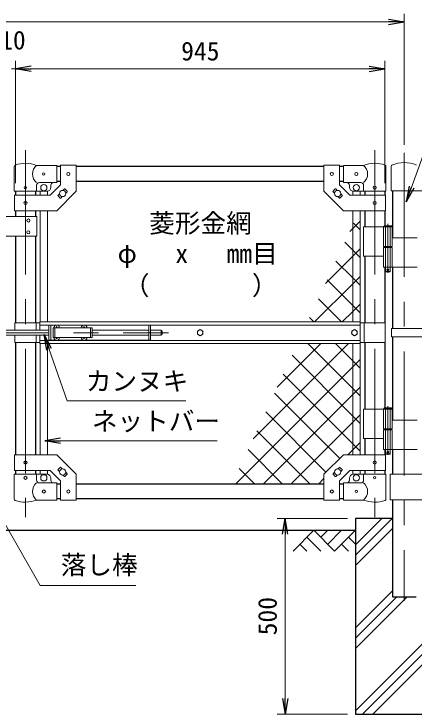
# Model space of a CAD drawing. Units: millimetres, scale not verified. Extents: x -4200 to 4200, y -2970 to 2970.
# Drawn here: x 1243 to 2267, y -1039 to 751 of the extents above; entities that cross this region are included whole.
import ezdxf
from ezdxf.enums import TextEntityAlignment as Align

# ---------------------------------------------------------------- set-up
doc = ezdxf.new("R2010")
doc.units = ezdxf.units.MM
doc.header["$LTSCALE"] = 10
doc.linetypes.add('DASHED', pattern=[7.5, 6, -1.5])
doc.linetypes.add('USER1', pattern=[50.8, 31.75, -6.35, 6.35, -6.35])
for name, color, linetype, lineweight in [('0-1_D-BMK', 2, 'USER1', 13), ('0-2_D-STR1', 1, 'Continuous', 25), ('0-3_D-STR3', 3, 'Continuous', 13), ('0-4_D-DCR-HCH', 7, 'Continuous', 13), ('0-5_D-BGD', 7, 'Continuous', 25), ('0-6_D-STR4', 7, 'Continuous', 25), ('0-7_D-STR-DIM', 7, 'Continuous', 13), ('0-A_D-STR2', 7, 'Continuous', 13), ('0-B_D-STR-TXT', 7, 'Continuous', 13)]:
    doc.layers.add(name, color=color, linetype=linetype, lineweight=lineweight)
doc.layers.add('0-8_0', color=7, linetype='Continuous')
doc.styles.add('ＭＳ ゴシック', font='')
doc.styles.get('ＭＳ ゴシック').set_extended_font_data('MS Gothic')

# ---------------------------------------------------------------- blocks, each defined once
blk = doc.blocks.new('_Open')
at = {"layer": '0-8_0'}
blk.add_line((-10, 1.667), (0, 0), dxfattribs=at)
blk.add_lwpolyline([(-10, -1.667), (0, 0), (-10, 0)], dxfattribs=at)

msp = doc.modelspace()

# ---------------------------------------------------------------- linework, layer by layer
at = {"layer": '0-1_D-BMK'}
for p, q in [((1272.39, 403.1), (1272.39, -535.29)), ((2166.59, 403.1), (2166.59, -535.29)), ((2241.99, 396.61), (2241.99, -749.21)), ((2200.15, 214.79), (2200.15, 89.9)), ((2196.52, 96.87), (2203.78, 96.87)), ((1014.52, -63.63), (1638.97, -63.63)), ((2200.15, -251.21), (2200.15, -376.1)), ((2196.52, -369.13), (2203.78, -369.13))]:
    msp.add_line(p, q, dxfattribs=at)
at = {"layer": '0-2_D-STR1'}
for p, q in [((1362.39, 361.37), (1352.39, 361.37)), ((2036.59, 361.37), (1402.39, 361.37)), ((2086.59, 361.37), (2076.59, 361.37)), ((1362.39, 323.37), (1352.39, 323.37)), ((2036.59, 323.37), (1402.39, 323.37)), ((2086.59, 323.37), (2076.59, 323.37)), ((1246.99, 298.37), (1246.99, 288.32)), ((1297.79, 298.37), (1297.79, 288.32)), ((2141.19, 298.37), (2141.19, 288.32)), ((2191.99, 298.37), (2191.99, 288.32)), ((2211.74, 299.07), (2211.74, 178.87)), ((1246.99, 248.32), (1246.99, 233.32)), ((1297.79, 248.32), (1297.79, 233.32)), ((2141.19, 248.32), (2141.19, 206.87)), ((2191.99, 248.32), (2191.99, 209.87)), ((1246.99, 183.32), (1246.99, -38.63)), ((1297.79, 183.32), (1297.79, -38.63)), ((2141.19, 131.87), (2141.19, -38.63)), ((2191.99, 103.87), (2191.99, -38.63)), ((2211.74, 103.87), (2211.74, -53.13)), ((1246.99, -88.63), (1246.99, -375.58)), ((1297.79, -88.63), (1297.79, -375.58)), ((2141.19, -88.63), (2141.19, -259.13)), ((2191.99, -88.63), (2191.99, -256.13)), ((2211.74, -74.13), (2211.74, -287.13)), ((2141.19, -334.13), (2141.19, -375.58)), ((2191.99, -362.13), (2191.99, -375.58)), ((2211.74, -362.13), (2211.74, -424.93)), ((1246.99, -415.58), (1246.99, -425.63)), ((1297.79, -415.58), (1297.79, -425.63)), ((2141.19, -415.58), (2141.19, -425.63)), ((2191.99, -415.58), (2191.99, -425.63)), ((1362.39, -450.63), (1352.39, -450.63)), ((2036.59, -450.63), (1402.39, -450.63)), ((2086.59, -450.63), (2076.59, -450.63)), ((1362.39, -488.63), (1352.39, -488.63)), ((2036.59, -488.63), (1402.39, -488.63)), ((2086.59, -488.63), (2076.59, -488.63)), ((2211.74, -490.93), (2211.74, -738.63)), ((2211.74, -738.63), (2272.24, -738.63))]:
    msp.add_line(p, q, dxfattribs=at)
at = {"layer": '0-3_D-STR3'}
for p, q in [((1243.84, 298.37), (1243.84, 362.06)), ((1352.39, 364.37), (1300.94, 364.37)), ((1352.39, 364.37), (1352.39, 320.37)), ((1362.39, 364.57), (1362.39, 314.89)), ((1362.39, 364.57), (1402.39, 364.57)), ((1402.39, 364.57), (1402.39, 298.32)), ((2036.59, 364.57), (2036.59, 298.32)), ((2076.59, 364.57), (2036.59, 364.57)), ((2076.59, 364.57), (2076.59, 314.89)), ((2086.59, 364.37), (2138.04, 364.37)), ((2086.59, 364.37), (2086.59, 320.37)), ((2195.14, 298.37), (2195.14, 362.06)), ((2208.59, 361.92), (2208.59, 299.07)), ((1300.94, 298.37), (1300.94, 313.37)), ((1352.39, 320.37), (1307.94, 320.37)), ((1335.82, 288.32), (1362.39, 314.89)), ((1337.39, 313.37), (1337.39, 308.37)), ((2103.16, 288.32), (2076.59, 314.89)), ((2086.59, 320.37), (2131.04, 320.37)), ((2101.59, 313.37), (2101.59, 308.37)), ((2138.04, 298.37), (2138.04, 313.37)), ((1243.84, 298.37), (1300.94, 298.37)), ((1244.69, 288.32), (1335.82, 288.32)), ((1244.69, 288.32), (1244.69, 248.32)), ((1300.94, 298.37), (1327.39, 298.37)), ((1309.89, 298.37), (1309.89, 288.32)), ((1328.89, 298.37), (1328.89, 288.32)), ((1355.72, 287.72), (1359.44, 291.44)), ((1368.27, 300.27), (1371.99, 303.98)), ((1373.4, 303.98), (1379.06, 298.33)), ((1375.34, 293.2), (1379.06, 296.91)), ((2065.58, 303.98), (2059.92, 298.33)), ((2063.64, 293.2), (2059.92, 296.91)), ((2070.71, 300.27), (2066.99, 303.98)), ((2083.26, 287.72), (2079.54, 291.44)), ((2194.29, 288.32), (2103.16, 288.32)), ((2110.09, 298.37), (2110.09, 288.32)), ((2138.04, 298.37), (2111.59, 298.37)), ((2129.09, 298.37), (2129.09, 288.32)), ((2195.14, 298.37), (2138.04, 298.37)), ((2194.29, 288.32), (2194.29, 248.32)), ((2208.59, 299.07), (2296.99, 299.07)), ((1355.72, 286.31), (1361.38, 280.65)), ((1362.79, 280.65), (1366.51, 284.37)), ((2076.19, 280.65), (2072.47, 284.37)), ((2083.26, 286.31), (2077.6, 280.65)), ((1301.39, 233.32), (1181.39, 233.32)), ((1301.39, 233.32), (1301.39, 183.32)), ((1309.89, 248.32), (1309.89, -36.13)), ((1328.89, 248.32), (1328.89, -36.13)), ((2110.09, 248.32), (2110.09, -36.13)), ((2129.09, 248.32), (2129.09, -36.13)), ((2138.04, 206.87), (2138.04, 131.87)), ((2138.04, 206.87), (2210.95, 206.87)), ((2189.35, 206.87), (2189.35, 156.87)), ((2210.15, 208.87), (2190.15, 208.87)), ((2191.15, 209.87), (2209.15, 209.87)), ((2210.15, 208.87), (2209.15, 209.87)), ((2210.15, 208.87), (2210.15, 206.87)), ((2210.95, 206.87), (2210.95, 156.87)), ((1301.39, 183.32), (1181.39, 183.32)), ((2210.95, 178.87), (2275.29, 178.87)), ((2189.35, 156.87), (2210.95, 156.87)), ((2189.35, 153.87), (2210.95, 153.87)), ((2189.35, 153.87), (2189.35, 103.87)), ((2189.65, 156.87), (2189.65, 153.87)), ((2189.65, 153.87), (2210.65, 153.87)), ((2210.65, 156.87), (2210.65, 153.87)), ((2210.95, 153.87), (2210.95, 103.87)), ((2138.04, 131.87), (2189.24, 131.87)), ((2189.35, 103.87), (2275.29, 103.87)), ((2194.15, 103.87), (2194.15, 92.87)), ((2195.15, 91.87), (2194.15, 92.87)), ((2195.15, 91.87), (2205.15, 91.87)), ((2205.15, 91.87), (2206.15, 92.87)), ((1245.39, -38.63), (1245.39, -57.13)), ((1245.39, -38.63), (1309.49, -38.63)), ((1299.39, -38.63), (1299.39, -57.13)), ((1309.49, -36.13), (2129.49, -36.13)), ((1309.49, -57.13), (1309.49, -36.13)), ((1309.49, -44.13), (2129.49, -44.13)), ((1332.64, -44.63), (1332.64, -82.63)), ((1332.64, -44.63), (1350.04, -44.63)), ((1337.14, -44.63), (1337.14, -82.63)), ((1343.14, -51.13), (1343.14, -76.13)), ((1343.14, -51.13), (1443.14, -51.13)), ((1350.79, -50.72), (1349.49, -50.74)), ((1349.49, -50.74), (1349.49, -51.13)), ((1352.25, -47.98), (1352.22, -49.28)), ((1352.25, -47.98), (1353.04, -47.98)), ((1353.04, -47.98), (1353.06, -49.28)), ((1355.24, -44.63), (1420.04, -44.63)), ((1420.79, -50.72), (1419.49, -50.74)), ((1419.49, -50.74), (1419.49, -51.13)), ((1422.25, -47.98), (1422.22, -49.28)), ((1422.25, -47.98), (1423.04, -47.98)), ((1423.04, -47.98), (1423.06, -49.28)), ((1424.49, -50.72), (1425.79, -50.74)), ((1425.24, -44.63), (1592.64, -44.63)), ((1425.79, -50.74), (1425.79, -51.13)), ((1443.14, -51.13), (1443.14, -76.13)), ((1588.14, -44.63), (1588.14, -82.63)), ((1592.64, -44.63), (1592.64, -82.63)), ((2129.49, -91.13), (2129.49, -36.13)), ((2193.59, -38.63), (2129.49, -38.63)), ((2139.59, -38.63), (2139.59, -88.63)), ((2193.59, -38.63), (2193.59, -88.63)), ((2209.19, -53.13), (2209.19, -74.13)), ((2209.19, -53.13), (2323.99, -53.13)), ((1151.84, -57.13), (1332.64, -57.13)), ((1151.84, -70.13), (1332.64, -70.13)), ((1245.39, -70.13), (1245.39, -88.63)), ((1299.39, -70.13), (1299.39, -88.63)), ((1309.49, -91.13), (1309.49, -70.13)), ((1443.14, -57.13), (1588.14, -57.13)), ((1443.14, -70.13), (1588.14, -70.13)), ((1592.64, -57.13), (1619.64, -57.13)), ((1592.64, -70.13), (1619.64, -70.13)), ((1619.64, -57.13), (1619.64, -70.13)), ((1622.64, -60.13), (1622.64, -67.13)), ((1245.39, -88.63), (1309.49, -88.63)), ((1309.49, -83.13), (2129.49, -83.13)), ((1332.64, -82.63), (1350.04, -82.63)), ((1343.14, -76.13), (1443.14, -76.13)), ((1349.49, -76.53), (1349.49, -76.13)), ((1350.79, -76.55), (1349.49, -76.53)), ((1352.25, -79.28), (1352.22, -77.99)), ((1352.25, -79.28), (1353.04, -79.28)), ((1353.04, -79.28), (1353.06, -77.99)), ((1354.49, -76.55), (1355.79, -76.53)), ((1355.24, -82.63), (1420.04, -82.63)), ((1355.79, -76.53), (1355.79, -76.13)), ((1419.49, -76.53), (1419.49, -76.13)), ((1420.79, -76.55), (1419.49, -76.53)), ((1422.25, -79.28), (1422.22, -77.99)), ((1422.25, -79.28), (1423.04, -79.28)), ((1423.04, -79.28), (1423.06, -77.99)), ((1424.49, -76.55), (1425.79, -76.53)), ((1425.24, -82.63), (1592.64, -82.63)), ((1425.79, -76.53), (1425.79, -76.13)), ((2193.59, -88.63), (2129.49, -88.63)), ((2209.19, -74.13), (2323.99, -74.13)), ((1309.49, -91.13), (2129.49, -91.13)), ((1309.89, -91.13), (1309.89, -375.58)), ((1328.89, -91.13), (1328.89, -375.58)), ((2110.09, -91.13), (2110.09, -375.58)), ((2129.09, -91.13), (2129.09, -375.58)), ((2138.04, -259.13), (2138.04, -334.13)), ((2138.04, -259.13), (2210.95, -259.13)), ((2189.35, -259.13), (2189.35, -309.13)), ((2210.15, -257.13), (2190.15, -257.13)), ((2191.15, -256.13), (2209.15, -256.13)), ((2210.15, -257.13), (2209.15, -256.13)), ((2210.15, -257.13), (2210.15, -259.13)), ((2210.95, -259.13), (2210.95, -309.13)), ((2210.95, -287.13), (2275.29, -287.13)), ((2189.35, -309.13), (2210.95, -309.13)), ((2189.35, -312.13), (2210.95, -312.13)), ((2189.35, -312.13), (2189.35, -362.13)), ((2189.65, -309.13), (2189.65, -312.13)), ((2189.65, -312.13), (2210.65, -312.13)), ((2210.65, -309.13), (2210.65, -312.13)), ((2210.95, -312.13), (2210.95, -362.13)), ((2138.04, -334.13), (2189.24, -334.13)), ((1244.69, -415.58), (1244.69, -375.58)), ((2189.35, -362.13), (2275.29, -362.13)), ((2194.15, -362.13), (2194.15, -373.13)), ((2195.15, -374.13), (2194.15, -373.13)), ((2194.29, -415.58), (2194.29, -375.58)), ((2195.15, -374.13), (2205.15, -374.13)), ((2205.15, -374.13), (2206.15, -373.13)), ((1355.72, -413.57), (1361.38, -407.92)), ((1362.79, -407.92), (1366.51, -411.63)), ((2076.19, -407.92), (2072.47, -411.63)), ((2083.26, -413.57), (2077.6, -407.92)), ((1243.84, -425.63), (1300.94, -425.63)), ((1243.84, -425.63), (1243.84, -489.33)), ((1244.69, -415.58), (1335.82, -415.58)), ((1300.94, -425.63), (1300.94, -440.63)), ((1300.94, -425.63), (1327.39, -425.63)), ((1309.89, -415.58), (1309.89, -425.63)), ((1328.89, -415.58), (1328.89, -425.63)), ((1335.82, -415.58), (1362.39, -442.15)), ((1355.72, -414.99), (1359.44, -418.7)), ((1368.27, -427.53), (1371.99, -431.25)), ((1373.4, -431.25), (1379.06, -425.59)), ((1375.34, -420.46), (1379.06, -424.18)), ((1402.39, -491.83), (1402.39, -425.58)), ((2036.59, -491.83), (2036.59, -425.58)), ((2063.64, -420.46), (2059.92, -424.18)), ((2065.58, -431.25), (2059.92, -425.59)), ((2070.71, -427.53), (2066.99, -431.25)), ((2103.16, -415.58), (2076.59, -442.15)), ((2083.26, -414.99), (2079.54, -418.7)), ((2194.29, -415.58), (2103.16, -415.58)), ((2110.09, -415.58), (2110.09, -425.63)), ((2138.04, -425.63), (2111.59, -425.63)), ((2129.09, -415.58), (2129.09, -425.63)), ((2195.14, -425.63), (2138.04, -425.63)), ((2138.04, -425.63), (2138.04, -440.63)), ((2195.14, -425.63), (2195.14, -489.33)), ((2206.29, -424.93), (2296.99, -424.93)), ((2206.29, -424.93), (2206.29, -490.93)), ((1337.39, -440.63), (1337.39, -435.63)), ((1362.39, -491.83), (1362.39, -442.15)), ((2076.59, -491.83), (2076.59, -442.15)), ((2101.59, -440.63), (2101.59, -435.63)), ((1352.39, -447.63), (1307.94, -447.63)), ((1352.39, -491.63), (1352.39, -447.63)), ((2086.59, -447.63), (2131.04, -447.63)), ((2086.59, -491.63), (2086.59, -447.63)), ((1352.39, -491.63), (1300.94, -491.63)), ((1362.39, -491.83), (1402.39, -491.83)), ((2076.59, -491.83), (2036.59, -491.83)), ((2086.59, -491.63), (2138.04, -491.63)), ((2206.29, -490.93), (2321.99, -490.93))]:
    msp.add_line(p, q, dxfattribs=at)
at = {"layer": '0-3_D-STR3', "linetype": 'DASHED'}
for p, q in [((2193.85, 206.87), (2193.85, 156.87)), ((2206.45, 206.87), (2206.45, 156.87)), ((2193.85, 153.87), (2193.85, 103.87)), ((2206.45, 153.87), (2206.45, 103.87)), ((1347.64, -51.13), (1347.64, -76.13)), ((1438.64, -51.13), (1438.64, -76.13)), ((2193.85, -259.13), (2193.85, -309.13)), ((2206.45, -259.13), (2206.45, -309.13)), ((2193.85, -312.13), (2193.85, -362.13)), ((2206.45, -312.13), (2206.45, -362.13))]:
    msp.add_line(p, q, dxfattribs=at)
at = {"layer": '0-3_D-STR3'}
for points in [[(1244.69, 248.32), (1352.39, 248.32), (1402.39, 298.32)], [(2194.29, 248.32), (2086.59, 248.32), (2036.59, 298.32)], [(2191.15, 209.87), (2190.15, 208.87), (2190.15, 206.87)], [(2206.15, 103.87), (2206.15, 92.87), (2194.15, 92.87)], [(1354.49, -50.72), (1355.79, -50.74), (1355.79, -51.13)], [(2191.15, -256.13), (2190.15, -257.13), (2190.15, -259.13)], [(1244.69, -375.58), (1352.39, -375.58), (1402.39, -425.58)], [(2194.29, -375.58), (2086.59, -375.58), (2036.59, -425.58)], [(2206.15, -362.13), (2206.15, -373.13), (2194.15, -373.13)]]:
    msp.add_lwpolyline(points, dxfattribs=at)
for points in [[(1719.49, -55.53), (1712.48, -59.58), (1712.48, -67.68), (1719.49, -71.73), (1726.51, -67.68), (1726.51, -59.58)], [(2114.49, -55.53), (2107.48, -59.58), (2107.48, -67.68), (2114.49, -71.73), (2121.51, -67.68), (2121.51, -59.58)]]:
    msp.add_lwpolyline(points, close=True, dxfattribs=at)
for centre, radius in [((1319.39, 342.37), 3), ((1382.39, 342.32), 4), ((2056.59, 342.32), 4), ((2119.59, 342.37), 4), ((1272.39, 307.37), 3), ((1319.39, 307.37), 8), ((2119.59, 307.37), 8), ((2166.59, 307.37), 4), ((1367.39, 292.32), 8), ((2071.59, 292.32), 8), ((1272.39, 268.32), 4), ((2166.59, 268.32), 4), ((1279.9, 223.32), 4), ((1279.9, 193.32), 4), ((2200.15, 96.87), 2.5), ((1719.49, -63.63), 7.03), ((2114.49, -63.63), 7.03), ((2200.15, -369.13), 2.5), ((1272.39, -395.58), 4), ((2166.59, -395.58), 4), ((1367.39, -419.58), 8), ((2071.59, -419.58), 8), ((1319.39, -434.63), 8), ((2119.59, -434.63), 8), ((1272.39, -434.63), 4), ((2166.59, -434.63), 3), ((1319.39, -469.63), 4), ((1382.39, -469.58), 4), ((2056.59, -469.58), 4), ((2119.59, -469.63), 3)]:
    msp.add_circle(centre, radius, dxfattribs=at)
for centre, radius, start, end in [((1247.14, 362.06), 3.3, 109.22051, 180), ((1272.39, 289.64), 80, 69.0916, 109.22051), ((1319.14, 342.37), 28.55, 129.59418, 230.40582), ((2166.59, 289.64), 80, 70.77949, 110.9084), ((2119.84, 342.37), 28.55, 309.59418, 50.40582), ((2191.84, 362.06), 3.3, 0, 70.77949), ((2211.89, 361.92), 3.3, 113.10629, 180), ((2241.99, 291.37), 80, 67.09875, 113.10629), ((1307.94, 313.37), 7, 90, 180), ((1327.39, 308.37), 10, 270, 0), ((1344.39, 313.37), 7, 90, 180), ((2094.59, 313.37), 7, 0, 90), ((2111.59, 308.37), 10, 180, 270), ((2131.04, 313.37), 7, 0, 90), ((1356.43, 287.01), 1, 135, 225), ((1372.69, 303.28), 1, 45, 135), ((1378.35, 297.62), 1, 315, 45), ((2060.63, 297.62), 1, 135, 225), ((2066.29, 303.28), 1, 45, 135), ((2082.55, 287.01), 1, 315, 45), ((1362.09, 281.36), 1, 225, 315), ((2076.89, 281.36), 1, 225, 315), ((1352.64, -51.13), 7, 0, 180), ((1350.74, -49.23), 1.49, 270, 0), ((1354.55, -49.23), 1.49, 180, 270), ((1422.64, -51.13), 7, 0, 180), ((1420.74, -49.23), 1.49, 270, 0), ((1424.55, -49.23), 1.49, 180, 270), ((1619.64, -60.13), 3, 0, 90), ((1619.64, -67.13), 3, 270, 0), ((1352.64, -76.13), 7, 180, 0), ((1350.74, -78.04), 1.49, 0, 90), ((1354.55, -78.04), 1.49, 90, 180), ((1422.64, -76.13), 7, 180, 0), ((1420.74, -78.04), 1.49, 0, 90), ((1424.55, -78.04), 1.49, 90, 180), ((1362.09, -408.62), 1, 45, 135), ((2076.89, -408.62), 1, 45, 135), ((1327.39, -435.63), 10, 0, 90), ((1356.43, -414.28), 1, 135, 225), ((1378.35, -424.89), 1, 315, 45), ((2060.63, -424.89), 1, 135, 225), ((2082.55, -414.28), 1, 315, 45), ((2111.59, -435.63), 10, 90, 180), ((1307.94, -440.63), 7, 180, 270), ((1344.39, -440.63), 7, 180, 270), ((1372.69, -430.54), 1, 225, 315), ((2066.29, -430.54), 1, 225, 315), ((2094.59, -440.63), 7, 270, 0), ((2131.04, -440.63), 7, 270, 0), ((1319.14, -469.63), 28.55, 129.59418, 230.40582), ((2119.84, -469.63), 28.55, 309.59418, 50.40582), ((1247.14, -489.33), 3.3, 180, 250.77949), ((1272.39, -416.9), 80, 250.77949, 290.9084), ((2166.59, -416.9), 80, 249.0916, 289.22051), ((2191.84, -489.33), 3.3, 289.22051, 0)]:
    msp.add_arc(centre, radius, start, end, dxfattribs=at)
at = {"layer": '0-4_D-DCR-HCH'}
for p, q in [((2116.99, -632.53), (2210.89, -538.63)), ((2116.99, -606.01), (2184.37, -538.63)), ((2010.57, -568.63), (1957.36, -621.84)), ((2010.57, -568.63), (2063.78, -621.84)), ((2028.3, -586.37), (2046.04, -568.63)), ((2046.04, -604.11), (2081.52, -568.63)), ((2063.78, -621.84), (2116.99, -568.63)), ((2116.99, -659.05), (2211.74, -564.3)), ((1992.83, -586.37), (2028.47, -621.84)), ((2099.25, -586.37), (2116.99, -604.03)), ((1975.09, -604.11), (1992.91, -621.84)), ((2081.52, -604.11), (2099.34, -621.84)), ((2116.99, -818.15), (2211.74, -723.4)), ((2116.99, -871.18), (2249.54, -738.63)), ((2116.99, -844.66), (2223.02, -738.63)), ((2116.99, -1030.28), (2366.99, -780.28)), ((2135.15, -1038.63), (2366.99, -806.79)), ((2161.67, -1038.63), (2366.99, -833.31))]:
    msp.add_line(p, q, dxfattribs=at)
at = {"layer": '0-5_D-BGD'}
msp.add_line((366.99, -568.63), (2116.99, -568.63), dxfattribs=at)
at = {"layer": '0-6_D-STR4'}
for p, q in [((2116.99, -538.63), (2116.99, -1038.63)), ((2211.74, -538.63), (2116.99, -538.63)), ((2116.99, -1038.63), (2366.99, -1038.63))]:
    msp.add_line(p, q, dxfattribs=at)
at = {"layer": '0-7_D-STR-DIM'}
for p, q in [((2241.99, 416.61), (2241.99, 751.37)), ((281.99, 731.37), (2201.99, 731.37)), ((1246.99, 318.37), (1246.99, 631.37)), ((1246.99, 318.37), (1246.99, 631.37)), ((2191.99, 318.37), (2191.99, 631.37)), ((1236.99, 611.37), (1246.99, 611.37)), ((1286.99, 611.37), (2151.99, 611.37)), ((1286.99, 611.37), (1326.99, 611.37)), ((2096.99, -538.63), (1916.99, -538.63)), ((1936.99, -578.63), (1936.99, -998.63)), ((2096.99, -1038.63), (1916.99, -1038.63))]:
    msp.add_line(p, q, dxfattribs=at)
at = {"layer": '0-A_D-STR2'}
for p, q in [((2110.09, 202.69), (2129.09, 221.69)), ((2129.09, 199.24), (2112.22, 216.11)), ((2102.35, 194.95), (2110.09, 202.69)), ((2110.09, 147.53), (2089.74, 167.89)), ((2110.09, 131.98), (2129.09, 150.98)), ((2129.09, 128.53), (2110.09, 147.53)), ((2040.57, 62.46), (2110.09, 131.98)), ((2110.09, 76.82), (2067.25, 119.67)), ((2129.09, 57.82), (2110.09, 76.82)), ((2110.09, 6.11), (2044.76, 71.44)), ((2081.63, -36.13), (2022.27, 23.22)), ((2129.09, -12.89), (2110.09, 6.11)), ((2010.91, -36.13), (1999.79, -25.01)), ((1855.22, -335.02), (2099.11, -91.13)), ((1917.01, -202.53), (2028.4, -91.13)), ((2110.09, -276.73), (1954.81, -121.45)), ((2110.09, -150.87), (2129.09, -131.87)), ((1810.33, -450.63), (2110.09, -150.87)), ((2110.09, -347.44), (1932.33, -169.68)), ((2110.09, -221.58), (2129.09, -202.58)), ((1881.04, -450.63), (2110.09, -221.58)), ((2077.06, -385.12), (1909.84, -217.9)), ((2041.7, -420.47), (1887.35, -266.12)), ((2110.09, -292.29), (2129.09, -273.29)), ((2129.09, -295.73), (2110.09, -276.73)), ((1951.75, -450.63), (2110.09, -292.29)), ((2001.15, -450.63), (1864.87, -314.35)), ((2129.09, -366.44), (2110.09, -347.44)), ((1930.44, -450.63), (1842.38, -362.57)), ((1859.73, -450.63), (1819.89, -410.79)), ((2022.46, -450.63), (2036.59, -436.5))]:
    msp.add_line(p, q, dxfattribs=at)
for points in [[(2012.69, -36.13), (2110.09, 61.27), (2129.09, 80.27)], [(2083.4, -36.13), (2110.09, -9.45), (2129.09, 9.55)], [(2129.09, -225.02), (2110.09, -206.02), (1995.2, -91.13)], [(2129.09, -154.31), (2110.09, -135.31), (2065.91, -91.13)], [(2097.51, -375.58), (2110.09, -363), (2129.09, -344)]]:
    msp.add_lwpolyline(points, dxfattribs=at)
at = {"layer": '0-B_D-STR-TXT'}
msp.add_line((1762.99, -340.13), (1324.4, -340.13), dxfattribs=at)
for points in [[(2862.89, 498.46), (2329.73, 498.46), (2247.8, 272.73)], [(1683.01, -238.08), (1379.04, -238.08), (1320.69, -70.05)], [(1554.77, -709.62), (1310.45, -709.62), (1216.78, -547.38)]]:
    msp.add_lwpolyline(points, dxfattribs=at)

# ---------------------------------------------------------------- block references
at = {"layer": '0-7_D-STR-DIM', "xscale": 4, "yscale": 4}
for p in [(2241.99, 731.37), (2191.99, 611.37)]:
    msp.add_blockref('_Open', p, dxfattribs=at)
for p, rotation in [((1246.99, 611.37), 180), ((1246.99, 611.37), 180), ((1936.99, -538.63), 90), ((1936.99, -1038.63), 270)]:
    msp.add_blockref('_Open', p, dxfattribs=dict(at, rotation=rotation))
at = {"layer": '0-B_D-STR-TXT', "xscale": 4, "yscale": 4}
for p, rotation in [((2247.12, 270.85), 250.05227), ((1320.03, -68.16), 109.15293), ((1322.4, -340.13), 180)]:
    msp.add_blockref('_Open', p, dxfattribs=dict(at, rotation=rotation))

# ---------------------------------------------------------------- texts
at = {"layer": '0-7_D-STR-DIM', "style": 'ＭＳ ゴシック'}
for s, p in [('10', (1207.59, 646.12)), ('945', (1671.02, 618.12))]:
    msp.add_text(s, height=48.09, dxfattribs=at).set_placement(p, align=Align.BOTTOM_LEFT)
msp.add_text('500', height=48.09, rotation=90, dxfattribs=at).set_placement((1930.24, -837.51), align=Align.BOTTOM_LEFT)
at = {"layer": '0-B_D-STR-TXT', "style": 'ＭＳ ゴシック'}
for s, p in [('菱形金網', (1589.29, 178.07)), ('φ\u3000 x\u3000 mm目', (1508.07, 100.49)), ('（\u3000\u3000\u3000\u3000）', (1524.32, 18.84)), ('カンヌキ', (1426.92, -226)), ('ネットバー', (1442.43, -328.18)), ('落し棒', (1362.89, -695.89))]:
    msp.add_text(s, height=48.09, dxfattribs=at).set_placement(p, align=Align.BOTTOM_LEFT)

doc.saveas('drawing.dxf')
